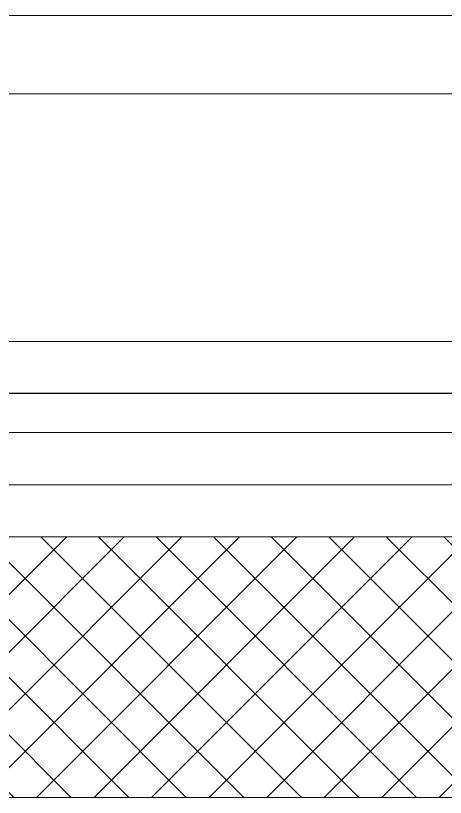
# Model space of a CAD drawing. Extents: x -1701 to 23780, y -363 to 7742.
# Drawn here: x 8881 to 8914, y 2805 to 2865 of the extents above; entities that cross this region are included whole.
import ezdxf

# ---------------------------------------------------------------- set-up
doc = ezdxf.new("R2010")
doc.units = 0
doc.header["$LTSCALE"] = 25
doc.header["$MEASUREMENT"] = 0
doc.layers.get('0').update_dxf_attribs({"color": 9, "lineweight": 9})
for name, color, linetype, lineweight in [('Audi$0$00', 8, 'Continuous', 9), ('Audi$0$06C', 8, 'Continuous', 9), ('Audi$0$06D', 8, 'Continuous', 9), ('Audi$0$09W', 8, 'Continuous', 9), ('Audi$0$10', 8, 'Continuous', 9), ('Audi$0$33', 8, 'Audi$0$BATTING', 9)]:
    doc.layers.add(name, color=color, linetype=linetype, lineweight=lineweight)
doc.linetypes.add('Audi$0$BATTING', pattern='A,0.0001,-0.1,[134,ltypeshp.shx,S=0.1,R=0,X=-0.1,Y=0],-0.2,[134,ltypeshp.shx,S=0.1,R=180,X=0.1,Y=0],-0.1', length=0.4001)

# ---------------------------------------------------------------- blocks, each defined once
blk = doc.blocks.new('Audi')
at = {"layer": 'Audi$0$09W'}
h = blk.add_hatch(dxfattribs=at)
h.set_pattern_fill('ANSI37', color=256, scale=25, style=0)
h.set_pattern_definition([(45, (5945, -4e-06), (-2.2097087, 2.2097087), []), (135, (5945, -4e-06), (-2.2097087, -2.2097087), [])])
h.paths.add_polyline_path([(8855, 2825), (8980, 2825), (8980, 2805), (8855, 2805)])
at = {"layer": 'Audi$0$00'}
blk.add_lwpolyline([(8855, 2825), (8980, 2825), (8980, 2805), (8855, 2805)], close=True, dxfattribs=at)
blk.add_lwpolyline([(8855, 2825), (8980, 2825), (8980, 2805), (8855, 2805)], close=True, dxfattribs=at)
at = {"layer": 'Audi$0$06C'}
blk.add_line((7067.5, 2865), (10767.5, 2865), dxfattribs=at)
at = {"layer": 'Audi$0$06D'}
for points in [[(8853.518, 2840), (8979.8, 2840)], [(8980, 2825), (8980, 2833), (8855, 2833), (8855, 2825)]]:
    blk.add_lwpolyline(points, dxfattribs=at)
at = {"layer": 'Audi$0$10'}
blk.add_line((8088.983, 2859), (10761.5, 2859), dxfattribs=at)
at = {"layer": 'Audi$0$10', "const_width": 0.1}
blk.add_lwpolyline([(8848.37, 2836), (8986.448, 2836)], dxfattribs=at)
at = {"layer": 'Audi$0$33', "ltscale": 0.4}
blk.add_lwpolyline([(8855, 2829), (8980, 2829)], dxfattribs=at)

msp = doc.modelspace()

# ---------------------------------------------------------------- block references
at = {"color": 6}
msp.add_blockref('Audi', (0, 0), dxfattribs=at)

doc.saveas('drawing.dxf')
